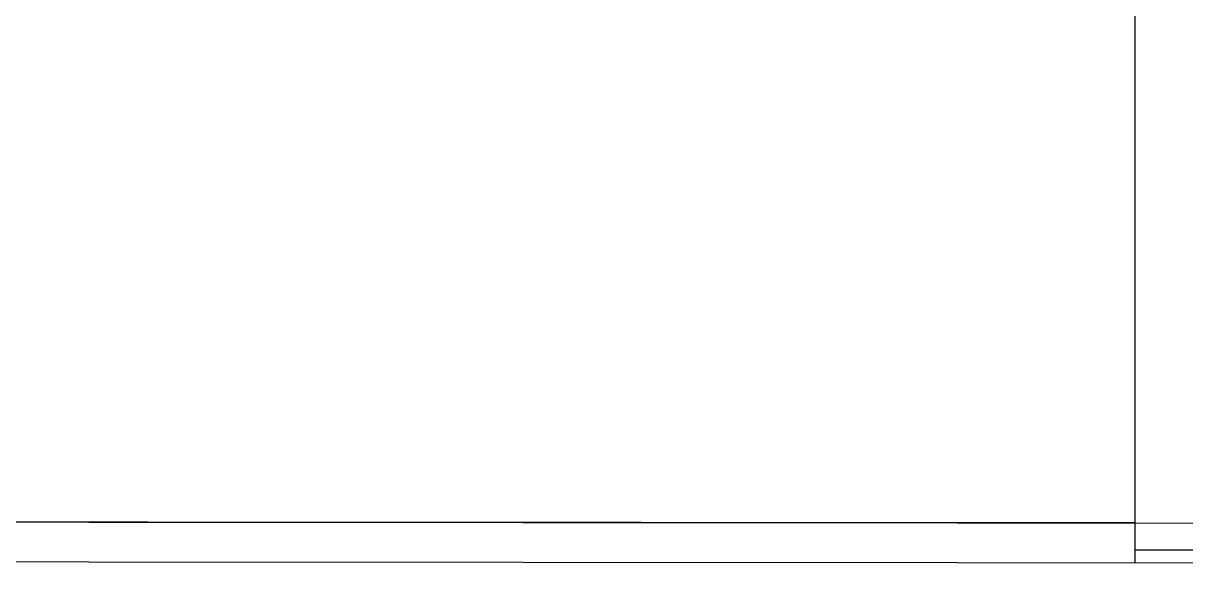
# Model space of a CAD drawing. Header units: millimetres. Extents: x 0 to 420500, y 0 to 297000.
# Drawn here: x 148561 to 154358, y 203247 to 206003 of the extents above; entities that cross this region are included whole.
import ezdxf

# ---------------------------------------------------------------- set-up
doc = ezdxf.new("R2010")
doc.units = ezdxf.units.MM
doc.header["$LTSCALE"] = 500
doc.layers.add('BACK', color=8, linetype='Continuous')

msp = doc.modelspace()

# ---------------------------------------------------------------- linework, layer by layer
at = {"layer": 'BACK'}
msp.add_line((154104.4, 203510.2), (154104.4, 203310.2), dxfattribs=at)
msp.add_lwpolyline([(112244.2, 203517.9), (120641.9, 203493.7), (130681.2, 203493.1), (132434.3, 203446.7), (138852.8, 203534.7), (146721.1, 203515.7), (155383.8, 203509.3), (158576.7, 203523.1), (166482.8, 203614.4), (175348.4, 203623.6), (182641.8, 203696.2), (189134.9, 203729.7), (190105.8, 203876.5), (196762.4, 206443.8, 0.271364), (200211.1, 211401.3), (200563.5, 215525.4), (200552.6, 221261.3), (200565, 239423.5), (200560.9, 246030.2), (200299, 251072.6), (200486.4, 255535.2)], format="xyb", dxfattribs=at)
msp.add_lwpolyline([(154104.4, 203375.3), (158104.4, 203375.3), (158104.4, 207075.3), (154104.4, 207075.3)], close=True, dxfattribs=at)
for points in [[(194239.4, 205270.7), (190105.8, 203676.5), (189134.9, 203529.7), (182641.8, 203496.2), (175348.4, 203423.6), (166482.8, 203414.4), (158576.7, 203323.1), (155383.8, 203309.3), (146721.1, 203315.7), (138852.8, 203334.7), (132434.3, 203246.7), (130681.2, 203293.1), (120641.9, 203293.7)], [(154104.4, 203510.2), (146721.4, 203515.7), (138851.7, 203534.7), (134104.4, 203469.6)]]:
    msp.add_lwpolyline(points, dxfattribs=at)

doc.saveas('drawing.dxf')
